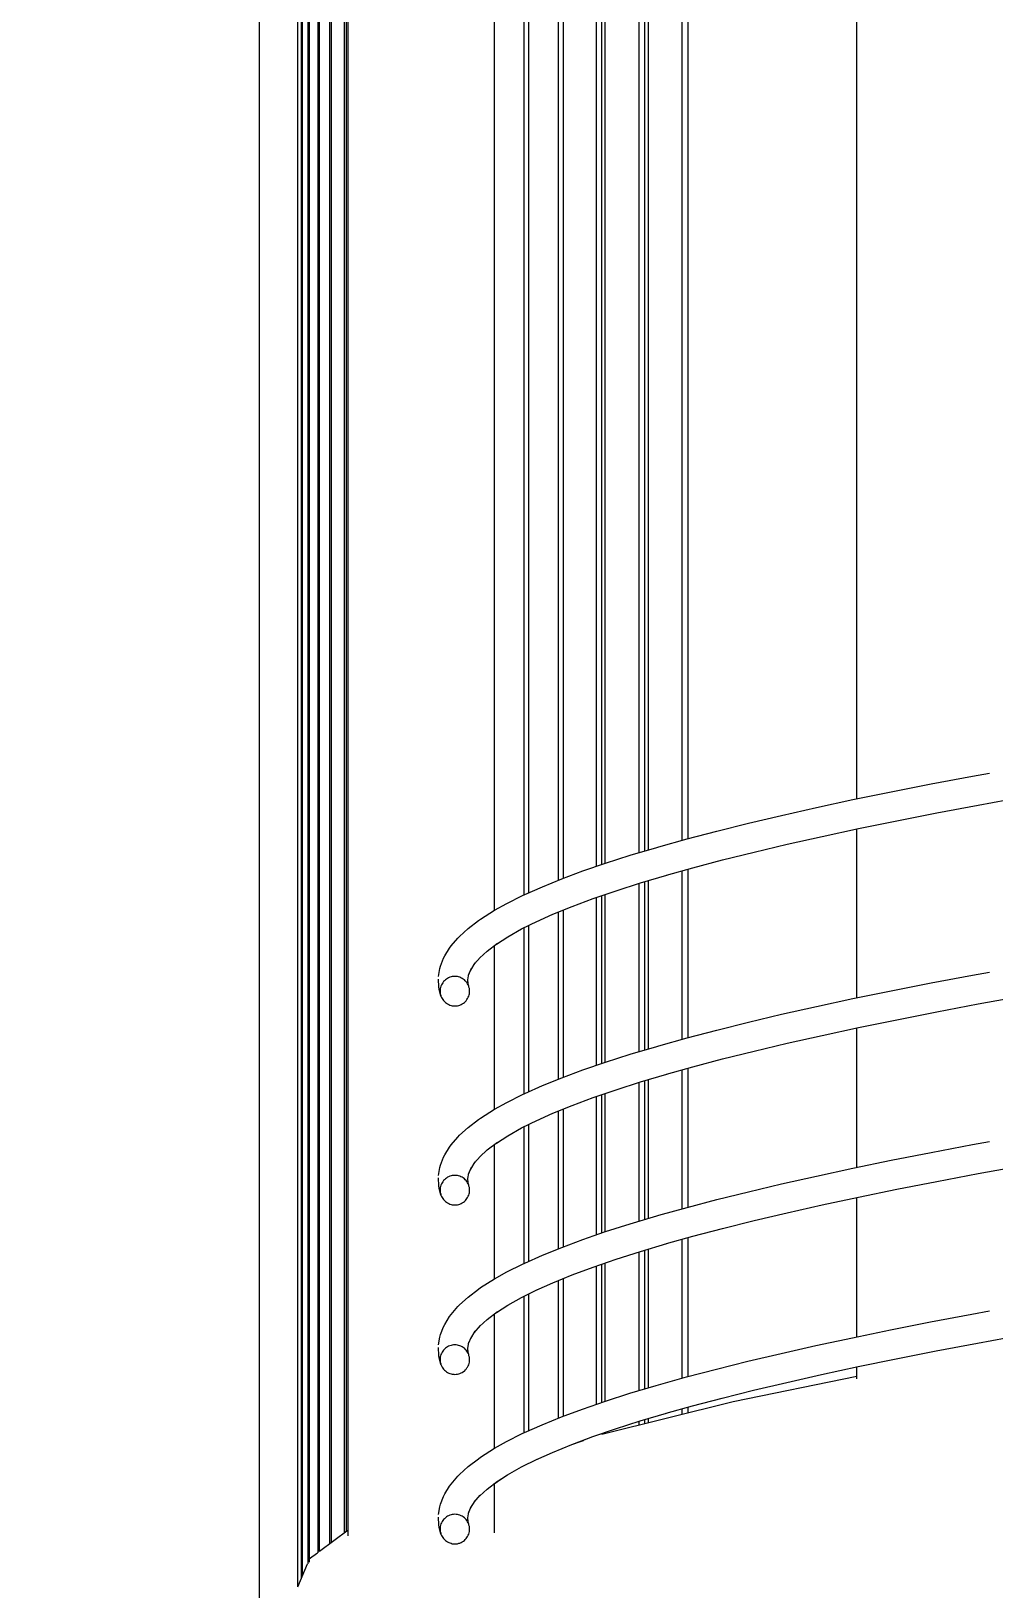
# Model space of a CAD drawing. Header units: metres. Extents: x 173 to 310, y -9 to 45.
# Drawn here: x 273.553 to 274.86, y -3.476 to -1.363 of the extents above; entities that cross this region are included whole.
import ezdxf

# ---------------------------------------------------------------- set-up
doc = ezdxf.new("R2010")
doc.units = ezdxf.units.M
doc.header["$MEASUREMENT"] = 0
doc.set_wipeout_variables(frame=1)
doc.linetypes.add('Wipeout_Contour', pattern=[1, 0, -1])
doc.layers.add('Dimensioning - General', color=7, linetype='Continuous')
doc.layers.add('Interior - Furniture', color=7, linetype='Continuous')
doc.layers.add('Interior - Furniture _Pen_No__1', color=7, linetype='Continuous', lineweight=13)
doc.layers.add('Interior - Stair & Railing_Pen_No__122', color=9, linetype='Continuous', lineweight=13)
doc.layers.add('RAMPA PROPUESTA 1 CERRAMIENTO_Pen_No__167', color=7, linetype='Continuous', lineweight=13, true_color=0x6a6a6a)
doc.layers.add('Structural - Bearing_Pen_No__167', color=7, linetype='Continuous', lineweight=13, true_color=0x6a6a6a)
doc.styles.add('GENERATED_STYLE_3', font='romand.shx')
doc.dimstyles.new('GENERATED_STYLE__11', dxfattribs={"dimtxt": 0.0925, "dimasz": 0.0475, "dimexe": 0.18, "dimexo": 0.119445, "dimgap": 0.09, "dimtad": 1, "dimzin": 0, "dimdsep": 46, "dimtxsty": 'GENERATED_STYLE_3', "dimblk": 'ARROWHEAD_2', "dimblk1": 'ARROWHEAD_2', "dimblk2": 'ARROWHEAD_2', "dimcen": 0.09, "dimclrd": 7, "dimclre": 7, "dimclrt": 256, "dimadec": 0, "dimazin": 0, "dimtfac": 1, "dimtdec": 4, "dimtmove": 0, "dimatfit": 3, "dimfxl": 1, "dimtolj": 1, "dimtzin": 0, "dimarcsym": 0})

# ---------------------------------------------------------------- blocks, each defined once
blk = doc.blocks.new('ARROWHEAD_2')
at = {"color": 0, "linetype": 'Continuous', "lineweight": 0}
for p, q in [((-0.378, -0.655), (0.378, 0.655)), ((0, 0), (-1, 0))]:
    blk.add_line(p, q, dxfattribs=at)
blk = doc.blocks.new('*D78')
at = {"layer": 'Defpoints', "color": 0, "linetype": 'Continuous', "transparency": 16777216}
for p in [(273.863, 5.0575), (272.3202, 5.0483), (273.9213, -4.693)]:
    blk.add_point(p, dxfattribs=at)
at = {"layer": 'Dimensioning - General', "color": 7, "linetype": 'Continuous', "lineweight": -2, "transparency": 16777216}
for p, q in [((273.7436, 5.0568), (272.1402, 5.0472)), ((272.3205, 5.0008), (272.348, 0.4062)), ((272.3782, -4.6547), (272.3507, -0.0601)), ((273.8018, -4.6937), (272.1985, -4.7033))]:
    blk.add_line(p, q, dxfattribs=at)
at = {"layer": 'Dimensioning - General', "color": 7, "linetype": 'Continuous', "lineweight": -2, "transparency": 16777216, "xscale": 0.0475, "yscale": 0.0475, "zscale": 0.0475}
for p, rotation in [((272.3202, 5.0483), 90.34247501281155), ((272.3785, -4.7022), 270.3424750128116)]:
    blk.add_blockref('ARROWHEAD_2', p, dxfattribs=dict(at, rotation=rotation))
at = {"layer": 'Dimensioning - General', "color": 251, "linetype": 'Continuous', "lineweight": 13, "true_color": 0x6a6a6a, "transparency": 16777216, "insert": (272.3493, 0.173), "char_height": 0.0925, "attachment_point": 5, "rotation": 90, "style": 'GENERATED_STYLE_3'}
blk.add_mtext('\\A1;9.75', dxfattribs=at)

msp = doc.modelspace()

# ---------------------------------------------------------------- linework, layer by layer
at = {"layer": 'Interior - Stair & Railing_Pen_No__122', "color": 9, "linetype": 'Continuous', "lineweight": 13}
for p, q in [((274.7206, -2.3947), (274.7747, -2.384)), ((274.7747, -2.384), (274.8309, -2.3734)), ((274.8309, -2.3734), (274.8539, -2.3692)), ((274.6192, -2.416), (274.6688, -2.4053)), ((274.6688, -2.4053), (274.7206, -2.3947)), ((274.8387, -2.4126), (274.8971, -2.402)), ((274.5268, -2.4373), (274.5718, -2.4266)), ((274.5718, -2.4266), (274.6192, -2.416)), ((274.7284, -2.4339), (274.7825, -2.4233)), ((274.7825, -2.4233), (274.8387, -2.4126)), ((274.4435, -2.4586), (274.484, -2.448)), ((274.484, -2.448), (274.5268, -2.4373)), ((274.6269, -2.4552), (274.6765, -2.4446)), ((274.6765, -2.4446), (274.7284, -2.4339)), ((274.3665, -2.4808), (274.4023, -2.4702)), ((274.4023, -2.4702), (274.4054, -2.4693)), ((274.4054, -2.4693), (274.4435, -2.4586)), ((274.5345, -2.4765), (274.5796, -2.4659)), ((274.5796, -2.4659), (274.6269, -2.4552)), ((274.302, -2.5021), (274.333, -2.4915)), ((274.333, -2.4915), (274.3665, -2.4808)), ((274.4513, -2.4978), (274.4917, -2.4872)), ((274.4917, -2.4872), (274.5345, -2.4765)), ((274.2471, -2.5234), (274.2734, -2.5128)), ((274.2734, -2.5128), (274.302, -2.5021)), ((274.3805, -2.5183), (274.4163, -2.5076)), ((274.4157, -2.5078), (274.4513, -2.4978)), ((274.1988, -2.5462), (274.2202, -2.5356)), ((274.2202, -2.5356), (274.2233, -2.5341)), ((274.2233, -2.5341), (274.2471, -2.5234)), ((274.3161, -2.5396), (274.3471, -2.5289)), ((274.3471, -2.5289), (274.3805, -2.5183)), ((274.1633, -2.5675), (274.1823, -2.5555)), ((274.1823, -2.5555), (274.1988, -2.5462)), ((274.2612, -2.5609), (274.2874, -2.5502)), ((274.2874, -2.5502), (274.3161, -2.5396)), ((274.1464, -2.5802), (274.1605, -2.5695)), ((274.1605, -2.5695), (274.1633, -2.5675)), ((274.219, -2.5807), (274.2404, -2.5701)), ((274.2387, -2.571), (274.2612, -2.5609)), ((274.1232, -2.6039), (274.1324, -2.5933)), ((274.1324, -2.5933), (274.1348, -2.5908)), ((274.1348, -2.5908), (274.1464, -2.5802)), ((274.1848, -2.6013), (274.2001, -2.5914)), ((274.2001, -2.5914), (274.219, -2.5807)), ((274.1088, -2.6312), (274.1131, -2.6206)), ((274.1131, -2.6206), (274.1145, -2.6174)), ((274.1145, -2.6174), (274.1212, -2.6068)), ((274.1212, -2.6068), (274.1232, -2.6039)), ((274.1546, -2.6287), (274.1631, -2.6189)), ((274.1622, -2.6199), (274.1723, -2.6107)), ((274.1723, -2.6107), (274.1864, -2.6)), ((274.1062, -2.6452), (274.1079, -2.6346)), ((274.1079, -2.6346), (274.1088, -2.6312)), ((274.146, -2.6499), (274.1473, -2.6415)), ((274.147, -2.6434), (274.1507, -2.6342)), ((274.1498, -2.6365), (274.1559, -2.6267)), ((274.8309, -2.6434), (274.8539, -2.6392)), ((274.1066, -2.6594), (274.1059, -2.6487)), ((274.1069, -2.6628), (274.1066, -2.6594)), ((274.1078, -2.6662), (274.1069, -2.6628)), ((274.1471, -2.6583), (274.1454, -2.6525)), ((274.1464, -2.6558), (274.1459, -2.6487)), ((274.7206, -2.6647), (274.7747, -2.654)), ((274.7747, -2.654), (274.8309, -2.6434)), ((274.1095, -2.672), (274.1078, -2.6662)), ((274.6192, -2.686), (274.6688, -2.6753)), ((274.6688, -2.6753), (274.7206, -2.6647)), ((274.7825, -2.6933), (274.8387, -2.6826)), ((274.8387, -2.6826), (274.8971, -2.672)), ((274.5268, -2.7073), (274.5718, -2.6966)), ((274.5718, -2.6966), (274.6192, -2.686)), ((274.6765, -2.7146), (274.7284, -2.7039)), ((274.7284, -2.7039), (274.7825, -2.6933)), ((274.4435, -2.7286), (274.484, -2.718)), ((274.484, -2.718), (274.5268, -2.7073)), ((274.5796, -2.7359), (274.6269, -2.7252)), ((274.6269, -2.7252), (274.6765, -2.7146)), ((274.3665, -2.7508), (274.4023, -2.7402)), ((274.4023, -2.7402), (274.4054, -2.7393)), ((274.4054, -2.7393), (274.4435, -2.7286)), ((274.4917, -2.7572), (274.5345, -2.7465)), ((274.5345, -2.7465), (274.5796, -2.7359)), ((274.302, -2.7721), (274.333, -2.7615)), ((274.333, -2.7615), (274.3665, -2.7508)), ((274.4157, -2.7778), (274.4513, -2.7678)), ((274.4513, -2.7678), (274.4917, -2.7572)), ((274.2471, -2.7934), (274.2734, -2.7828)), ((274.2734, -2.7828), (274.302, -2.7721)), ((274.3471, -2.7989), (274.3805, -2.7883)), ((274.3805, -2.7883), (274.4163, -2.7776)), ((274.1988, -2.8162), (274.2202, -2.8056)), ((274.2202, -2.8056), (274.2233, -2.8041)), ((274.2233, -2.8041), (274.2471, -2.7934)), ((274.2874, -2.8202), (274.3161, -2.8096)), ((274.3161, -2.8096), (274.3471, -2.7989)), ((274.1633, -2.8375), (274.1823, -2.8255)), ((274.1823, -2.8255), (274.1988, -2.8162)), ((274.2387, -2.841), (274.2612, -2.8309)), ((274.2612, -2.8309), (274.2874, -2.8202)), ((274.1348, -2.8608), (274.1464, -2.8502)), ((274.1464, -2.8502), (274.1605, -2.8395)), ((274.1605, -2.8395), (274.1633, -2.8375)), ((274.2001, -2.8614), (274.219, -2.8507)), ((274.219, -2.8507), (274.2404, -2.8401)), ((274.1212, -2.8768), (274.1232, -2.8739)), ((274.1232, -2.8739), (274.1324, -2.8633)), ((274.1324, -2.8633), (274.1348, -2.8608)), ((274.1723, -2.8807), (274.1864, -2.87)), ((274.1848, -2.8713), (274.2001, -2.8614)), ((274.7747, -2.884), (274.8309, -2.8734)), ((274.8309, -2.8734), (274.8539, -2.8692)), ((274.1088, -2.9012), (274.1131, -2.8906)), ((274.1131, -2.8906), (274.1145, -2.8874)), ((274.1145, -2.8874), (274.1212, -2.8768)), ((274.1546, -2.8987), (274.1631, -2.8889)), ((274.1622, -2.8899), (274.1723, -2.8807)), ((274.6688, -2.9053), (274.7206, -2.8947)), ((274.7206, -2.8947), (274.7747, -2.884)), ((274.1062, -2.9152), (274.1079, -2.9046)), ((274.1079, -2.9046), (274.1088, -2.9012)), ((274.146, -2.9199), (274.1473, -2.9115)), ((274.147, -2.9134), (274.1507, -2.9042)), ((274.1498, -2.9065), (274.1559, -2.8967)), ((274.5718, -2.9266), (274.6192, -2.916)), ((274.6192, -2.916), (274.6688, -2.9053)), ((274.7825, -2.9233), (274.8387, -2.9126)), ((274.8387, -2.9126), (274.8971, -2.902)), ((274.1066, -2.9294), (274.1059, -2.9187)), ((274.1069, -2.9328), (274.1066, -2.9294)), ((274.1078, -2.9362), (274.1069, -2.9328)), ((274.1095, -2.942), (274.1078, -2.9362)), ((274.1471, -2.9283), (274.1454, -2.9225)), ((274.1464, -2.9258), (274.1459, -2.9187)), ((274.484, -2.948), (274.5268, -2.9373)), ((274.5268, -2.9373), (274.5718, -2.9266)), ((274.6765, -2.9446), (274.7284, -2.9339)), ((274.7284, -2.9339), (274.7825, -2.9233)), ((274.4054, -2.9693), (274.4435, -2.9586)), ((274.4435, -2.9586), (274.484, -2.948)), ((274.5796, -2.9659), (274.6269, -2.9552)), ((274.6269, -2.9552), (274.6765, -2.9446)), ((274.3665, -2.9808), (274.4023, -2.9702)), ((274.4023, -2.9702), (274.4054, -2.9693)), ((274.4917, -2.9872), (274.5345, -2.9765)), ((274.5345, -2.9765), (274.5796, -2.9659)), ((274.302, -3.0021), (274.333, -2.9915)), ((274.333, -2.9915), (274.3665, -2.9808)), ((274.4157, -3.0078), (274.4513, -2.9978)), ((274.4513, -2.9978), (274.4917, -2.9872)), ((274.2471, -3.0234), (274.2734, -3.0128)), ((274.2734, -3.0128), (274.302, -3.0021)), ((274.3471, -3.0289), (274.3805, -3.0183)), ((274.3805, -3.0183), (274.4163, -3.0076)), ((274.1988, -3.0462), (274.2202, -3.0356)), ((274.2202, -3.0356), (274.2233, -3.0341)), ((274.2233, -3.0341), (274.2471, -3.0234)), ((274.2874, -3.0502), (274.3161, -3.0396)), ((274.3161, -3.0396), (274.3471, -3.0289)), ((274.1633, -3.0675), (274.1823, -3.0555)), ((274.1823, -3.0555), (274.1988, -3.0462)), ((274.2387, -3.071), (274.2612, -3.0609)), ((274.2612, -3.0609), (274.2874, -3.0502)), ((274.1348, -3.0908), (274.1464, -3.0802)), ((274.1464, -3.0802), (274.1605, -3.0695)), ((274.1605, -3.0695), (274.1633, -3.0675)), ((274.2001, -3.0914), (274.219, -3.0807)), ((274.219, -3.0807), (274.2404, -3.0701)), ((274.1145, -3.1174), (274.1212, -3.1068)), ((274.1212, -3.1068), (274.1232, -3.1039)), ((274.1232, -3.1039), (274.1324, -3.0933)), ((274.1324, -3.0933), (274.1348, -3.0908)), ((274.1723, -3.1107), (274.1864, -3.1)), ((274.1848, -3.1013), (274.2001, -3.0914)), ((274.7739, -3.1141), (274.8301, -3.1034)), ((274.8301, -3.1034), (274.8539, -3.0991)), ((274.1088, -3.1312), (274.1131, -3.1206)), ((274.1131, -3.1206), (274.1145, -3.1174)), ((274.1498, -3.1365), (274.1559, -3.1267)), ((274.1546, -3.1287), (274.1631, -3.1189)), ((274.1622, -3.1199), (274.1723, -3.1107)), ((274.668, -3.1354), (274.7198, -3.1248)), ((274.7198, -3.1248), (274.7739, -3.1141)), ((274.1066, -3.1594), (274.1059, -3.1487)), ((274.1062, -3.1452), (274.1079, -3.1346)), ((274.1079, -3.1346), (274.1088, -3.1312)), ((274.1464, -3.1558), (274.1459, -3.1487)), ((274.146, -3.1499), (274.1473, -3.1415)), ((274.147, -3.1434), (274.1507, -3.1342)), ((274.5711, -3.1567), (274.6185, -3.1461)), ((274.6185, -3.1461), (274.668, -3.1354)), ((274.7816, -3.1533), (274.8379, -3.1427)), ((274.8379, -3.1427), (274.8962, -3.132)), ((274.1069, -3.1628), (274.1066, -3.1594)), ((274.1078, -3.1662), (274.1069, -3.1628)), ((274.1095, -3.172), (274.1078, -3.1662)), ((274.1471, -3.1583), (274.1454, -3.1525)), ((274.4049, -3.1993), (274.443, -3.1887)), ((274.443, -3.1887), (274.4834, -3.178)), ((274.366, -3.2109), (274.4017, -3.2002)), ((274.4017, -3.2002), (274.4049, -3.1993)), ((274.223, -3.2642), (274.2468, -3.2535)), ((274.2468, -3.2535), (274.273, -3.2429)), ((274.1347, -3.3209), (274.1462, -3.3103)), ((274.1462, -3.3103), (274.1603, -3.2996)), ((274.1603, -3.2996), (274.1631, -3.2976)), ((274.1145, -3.3475), (274.1211, -3.3369)), ((274.1211, -3.3369), (274.1231, -3.334)), ((274.1231, -3.334), (274.1322, -3.3234)), ((274.1322, -3.3234), (274.1347, -3.3209)), ((274.1088, -3.3613), (274.113, -3.3507)), ((274.113, -3.3507), (274.1145, -3.3475)), ((274.1497, -3.3665), (274.1558, -3.3568)), ((274.1546, -3.3588), (274.1629, -3.349)), ((274.1062, -3.3753), (274.1079, -3.3647)), ((274.1079, -3.3647), (274.1088, -3.3613)), ((274.147, -3.3734), (274.1506, -3.3643))]:
    msp.add_line(p, q, dxfattribs=at)
at = {"layer": 'Interior - Stair & Railing_Pen_No__122', "color": 9, "linetype": 'Continuous', "lineweight": 13, "flags": 128}
for points in [[(274.1083, -2.6651), (274.1085, -2.667), (274.1086, -2.6686), (274.1091, -2.6705), (274.1095, -2.672), (274.1103, -2.6737), (274.111, -2.6752), (274.1121, -2.6767), (274.113, -2.678), (274.1144, -2.6794), (274.1155, -2.6805), (274.117, -2.6816), (274.1183, -2.6825), (274.1201, -2.6834), (274.1215, -2.684), (274.1234, -2.6845), (274.1248, -2.6849), (274.1268, -2.6851), (274.1283, -2.6852), (274.1303, -2.6851), (274.1318, -2.685), (274.1337, -2.6845), (274.1352, -2.6841), (274.1369, -2.6832), (274.1383, -2.6826), (274.1399, -2.6815), (274.1412, -2.6806), (274.1426, -2.6792), (274.1436, -2.6781), (274.1448, -2.6765), (274.1456, -2.6753), (274.1465, -2.6735), (274.1471, -2.6721), (274.1476, -2.6702), (274.148, -2.6687), (274.1482, -2.6668), (274.1483, -2.6652), (274.1482, -2.6633), (274.148, -2.6617), (274.1475, -2.6599), (274.1471, -2.6583), (274.1463, -2.6566), (274.1456, -2.6552), (274.1446, -2.6536), (274.1436, -2.6523), (274.1423, -2.651), (274.1412, -2.6498), (274.1397, -2.6487), (274.1383, -2.6478), (274.1366, -2.647), (274.1352, -2.6463), (274.1334, -2.6458), (274.1318, -2.6454), (274.13, -2.6452), (274.1283, -2.6451), (274.1265, -2.6452), (274.1248, -2.6454), (274.1231, -2.6459), (274.1215, -2.6463), (274.1198, -2.6471), (274.1183, -2.6478), (274.1168, -2.6488), (274.1155, -2.6498), (274.1141, -2.6511), (274.113, -2.6522), (274.1119, -2.6538), (274.111, -2.6551), (274.1102, -2.6568), (274.1095, -2.6583), (274.109, -2.6601), (274.1086, -2.6616), (274.1085, -2.6635)], [(274.1083, -2.9351), (274.1085, -2.937), (274.1086, -2.9386), (274.1091, -2.9405), (274.1095, -2.942), (274.1103, -2.9437), (274.111, -2.9452), (274.1121, -2.9467), (274.113, -2.948), (274.1144, -2.9494), (274.1155, -2.9505), (274.117, -2.9516), (274.1183, -2.9525), (274.1201, -2.9534), (274.1215, -2.954), (274.1234, -2.9545), (274.1248, -2.9549), (274.1268, -2.9551), (274.1283, -2.9552), (274.1303, -2.9551), (274.1318, -2.955), (274.1337, -2.9545), (274.1352, -2.9541), (274.1369, -2.9532), (274.1383, -2.9526), (274.1399, -2.9515), (274.1412, -2.9506), (274.1426, -2.9492), (274.1436, -2.9481), (274.1448, -2.9465), (274.1456, -2.9453), (274.1465, -2.9435), (274.1471, -2.9421), (274.1476, -2.9402), (274.148, -2.9387), (274.1482, -2.9368), (274.1483, -2.9352), (274.1482, -2.9333), (274.148, -2.9317), (274.1475, -2.9299), (274.1471, -2.9283), (274.1463, -2.9266), (274.1456, -2.9252), (274.1446, -2.9236), (274.1436, -2.9223), (274.1423, -2.921), (274.1412, -2.9198), (274.1397, -2.9187), (274.1383, -2.9178), (274.1366, -2.917), (274.1352, -2.9163), (274.1334, -2.9158), (274.1318, -2.9154), (274.13, -2.9152), (274.1283, -2.9151), (274.1265, -2.9152), (274.1248, -2.9154), (274.1231, -2.9159), (274.1215, -2.9163), (274.1198, -2.9171), (274.1183, -2.9178), (274.1168, -2.9188), (274.1155, -2.9198), (274.1141, -2.9211), (274.113, -2.9222), (274.1119, -2.9238), (274.111, -2.9251), (274.1102, -2.9268), (274.1095, -2.9283), (274.109, -2.9301), (274.1086, -2.9316), (274.1085, -2.9335)], [(274.1083, -3.1651), (274.1085, -3.167), (274.1086, -3.1686), (274.1091, -3.1705), (274.1095, -3.172), (274.1103, -3.1737), (274.111, -3.1752), (274.1121, -3.1767), (274.113, -3.178), (274.1144, -3.1794), (274.1155, -3.1805), (274.117, -3.1816), (274.1183, -3.1825), (274.1201, -3.1834), (274.1215, -3.184), (274.1234, -3.1845), (274.1248, -3.1849), (274.1268, -3.1851), (274.1283, -3.1852), (274.1303, -3.1851), (274.1318, -3.185), (274.1337, -3.1845), (274.1352, -3.1841), (274.1369, -3.1832), (274.1383, -3.1826), (274.1399, -3.1815), (274.1412, -3.1806), (274.1426, -3.1792), (274.1436, -3.1781), (274.1448, -3.1765), (274.1456, -3.1753), (274.1465, -3.1735), (274.1471, -3.1721), (274.1476, -3.1702), (274.148, -3.1687), (274.1482, -3.1668), (274.1483, -3.1652), (274.1482, -3.1633), (274.148, -3.1617), (274.1475, -3.1599), (274.1471, -3.1583), (274.1463, -3.1566), (274.1456, -3.1552), (274.1446, -3.1536), (274.1436, -3.1523), (274.1423, -3.151), (274.1412, -3.1498), (274.1397, -3.1487), (274.1383, -3.1478), (274.1366, -3.147), (274.1352, -3.1463), (274.1334, -3.1458), (274.1318, -3.1454), (274.13, -3.1452), (274.1283, -3.1451), (274.1265, -3.1452), (274.1248, -3.1454), (274.1231, -3.1459), (274.1215, -3.1463), (274.1198, -3.1471), (274.1183, -3.1478), (274.1168, -3.1488), (274.1155, -3.1498), (274.1141, -3.1511), (274.113, -3.1522), (274.1119, -3.1538), (274.111, -3.1551), (274.1102, -3.1568), (274.1095, -3.1583), (274.109, -3.1601), (274.1086, -3.1616), (274.1085, -3.1635)]]:
    msp.add_lwpolyline(points, close=True, dxfattribs=at)
at = {"layer": 'RAMPA PROPUESTA 1 CERRAMIENTO_Pen_No__167', "color": 251, "linetype": 'Continuous', "lineweight": 13, "true_color": 0x6a6a6a}
for p, q in [((273.863, -4.714), (273.863, 5.0575)), ((273.863, -4.714), (273.863, 4.1061)), ((274.2222, -2.5346), (274.2222, -0.4712)), ((274.2286, -2.5317), (274.2286, -0.4712)), ((274.2691, -2.5145), (274.2691, -0.4713)), ((274.2759, -2.5119), (274.2759, -0.4713)), ((274.3204, -2.4958), (274.3204, -0.4713)), ((274.3277, -2.4933), (274.3277, -0.4713)), ((274.3325, -2.4917), (274.3325, -0.4713)), ((274.3786, -2.4772), (274.3786, -0.4713)), ((274.3864, -2.4749), (274.3864, -0.4713)), ((274.3914, -2.4734), (274.3914, -0.4713)), ((274.4371, -2.4604), (274.4371, -0.4714)), ((274.4452, -2.4582), (274.4452, -0.4714)), ((274.3914, -2.7434), (274.3914, -2.515)), ((274.4371, -2.7304), (274.4371, -2.5018)), ((274.4452, -2.7282), (274.4452, -2.4995)), ((274.3277, -2.7633), (274.3277, -2.5356)), ((274.3325, -2.7617), (274.3325, -2.5339)), ((274.3786, -2.7472), (274.3786, -2.5189)), ((274.3864, -2.7449), (274.3864, -2.5165)), ((274.2759, -2.7819), (274.2759, -2.5549)), ((274.3204, -2.7658), (274.3204, -2.5381)), ((274.2286, -2.8017), (274.2286, -2.576)), ((274.2691, -2.7845), (274.2691, -2.5577)), ((274.2222, -2.8046), (274.2222, -2.5791)), ((274.3786, -2.9772), (274.3786, -2.7889)), ((274.3864, -2.9749), (274.3864, -2.7865)), ((274.3914, -2.9734), (274.3914, -2.785)), ((274.4371, -2.9604), (274.4371, -2.7718)), ((274.4452, -2.9582), (274.4452, -2.7695)), ((274.3204, -2.9958), (274.3204, -2.8081)), ((274.3277, -2.9933), (274.3277, -2.8056)), ((274.3325, -2.9917), (274.3325, -2.8039)), ((274.2691, -3.0145), (274.2691, -2.8277)), ((274.2759, -3.0119), (274.2759, -2.8249)), ((274.2222, -3.0346), (274.2222, -2.8491)), ((274.2286, -3.0317), (274.2286, -2.846)), ((274.4452, -3.1881), (274.4452, -2.9995)), ((274.3786, -3.2071), (274.3786, -3.0189)), ((274.3864, -3.2048), (274.3864, -3.0165)), ((274.3914, -3.2033), (274.3914, -3.015)), ((274.4371, -3.1903), (274.4371, -3.0018)), ((274.2691, -3.2444), (274.2691, -3.0577)), ((274.2759, -3.2418), (274.2759, -3.0549)), ((274.2222, -3.2645), (274.2222, -3.0791)), ((274.2286, -3.2617), (274.2286, -3.076))]:
    msp.add_line(p, q, dxfattribs=at)
at = {"layer": 'Structural - Bearing_Pen_No__167', "color": 251, "linetype": 'Continuous', "lineweight": 13, "true_color": 0x6a6a6a}
for p, q in [((274.1823, -2.556), (274.1823, -0.4712)), ((274.6742, -2.4042), (274.6742, -0.4715)), ((274.6742, -2.6742), (274.6742, -2.4451)), ((274.1823, -2.826), (274.1823, -2.6031)), ((274.6742, -2.9042), (274.6742, -2.7151)), ((274.1823, -3.056), (274.1823, -2.8731)), ((274.6742, -3.1342), (274.6742, -2.9451))]:
    msp.add_line(p, q, dxfattribs=at)

# ---------------------------------------------------------------- wipeouts: each hides what was drawn before it
at = {"color": 254, "linetype": 'Wipeout_Contour', "lineweight": 0, "ltscale": 283.063417}
msp.add_wipeout([(273.9151, -3.4734), (273.9151, -3.4884), (275.6105, -3.4884), (273.9311, -3.4351), (273.9309, -3.4355), (273.9309, -3.4402), (273.9294, -3.4422), (273.9281, -3.4422)], dxfattribs=at).dxf.layer = 'Interior - Furniture'

# ---------------------------------------------------------------- next in the draw order: linework, layer by layer
at = {"layer": 'RAMPA PROPUESTA 1 CERRAMIENTO_Pen_No__167', "color": 251, "linetype": 'Continuous', "lineweight": 13, "true_color": 0x6a6a6a}
for p, q in [((273.9152, -3.4731), (273.9152, -0.4703)), ((273.9203, -3.4609), (273.9203, -0.471))]:
    msp.add_line(p, q, dxfattribs=at)

# ---------------------------------------------------------------- next in the draw order: wipeouts: each hides what was drawn before it
at = {"color": 254, "linetype": 'Wipeout_Contour', "lineweight": 0, "ltscale": 143.071115}
msp.add_wipeout([(275.6134, -3.4351), (273.9311, -3.4351), (275.6105, -3.4884), (275.6134, -3.479)], dxfattribs=at).dxf.layer = 'Interior - Furniture'

# ---------------------------------------------------------------- next in the draw order: wipeouts: each hides what was drawn before it
at = {"color": 254, "linetype": 'Wipeout_Contour', "lineweight": 0, "ltscale": 1383.207053}
msp.add_wipeout([(273.9417, -3.4272), (273.9311, -3.4351), (275.6134, -3.4351), (275.6134, -3.4347), (274.1823, -3.3877), (274.1823, -3.4002), (274.182, -3.4028), (274.175, -3.4053), (274.1616, -3.4076), (274.1429, -3.4095), (274.1421, -3.4096), (274.1412, -3.4105), (274.1399, -3.4114), (274.1383, -3.4125), (274.1369, -3.4132), (274.1352, -3.414), (274.1336, -3.4144), (274.1318, -3.4149), (274.1302, -3.415), (274.1283, -3.4152), (274.1267, -3.415), (274.1248, -3.4149), (274.1233, -3.4144), (274.1215, -3.4139), (274.12, -3.4133), (274.1183, -3.4125), (274.117, -3.4115), (274.1164, -3.4111), (274.0949, -3.4118), (274.0688, -3.412), (274.0436, -3.4115), (274.0212, -3.4104), (274.003, -3.4087), (273.9902, -3.4066), (273.9837, -3.4042), (273.9837, -3.396), (273.9447, -3.425), (273.9447, -3.4253), (273.9427, -3.4272)], dxfattribs=at).dxf.layer = 'Interior - Furniture'

# ---------------------------------------------------------------- next in the draw order: linework, layer by layer
at = {"layer": 'Interior - Furniture _Pen_No__1', "color": 7, "linetype": 'Continuous', "lineweight": 13}
for p, q in [((273.9447, -3.425), (273.9837, -3.396)), ((273.9151, -3.4734), (273.9281, -3.4422)), ((273.9309, -3.4355), (273.9311, -3.4351)), ((273.9311, -3.4351), (273.9417, -3.4272))]:
    msp.add_line(p, q, dxfattribs=at)
at = {"layer": 'Interior - Stair & Railing_Pen_No__122', "color": 9, "linetype": 'Continuous', "lineweight": 13}
for p, q in [((274.1066, -3.3894), (274.1059, -3.3788)), ((274.1464, -3.3857), (274.1459, -3.3788)), ((274.146, -3.3799), (274.1473, -3.3716)), ((274.1069, -3.3929), (274.1066, -3.3894)), ((274.1078, -3.3963), (274.1069, -3.3929)), ((274.1095, -3.4019), (274.1078, -3.3963)), ((274.1471, -3.3883), (274.1454, -3.3826))]:
    msp.add_line(p, q, dxfattribs=at)
at = {"layer": 'Interior - Stair & Railing_Pen_No__122', "color": 9, "linetype": 'Continuous', "lineweight": 13, "flags": 128}
msp.add_lwpolyline([(274.1083, -3.395), (274.1085, -3.3969), (274.1086, -3.3985), (274.1091, -3.4003), (274.1095, -3.4019), (274.1103, -3.4036), (274.111, -3.4051), (274.1121, -3.4066), (274.113, -3.408), (274.1143, -3.4093), (274.1155, -3.4104), (274.117, -3.4115), (274.1183, -3.4125), (274.12, -3.4133), (274.1215, -3.4139), (274.1233, -3.4144), (274.1248, -3.4149), (274.1267, -3.415), (274.1283, -3.4152), (274.1302, -3.415), (274.1318, -3.4149), (274.1336, -3.4144), (274.1352, -3.414), (274.1369, -3.4132), (274.1383, -3.4125), (274.1399, -3.4114), (274.1412, -3.4105), (274.1425, -3.4092), (274.1436, -3.408), (274.1447, -3.4065), (274.1456, -3.4052), (274.1464, -3.4035), (274.1471, -3.402), (274.1476, -3.4002), (274.148, -3.3986), (274.1482, -3.3968), (274.1483, -3.3951), (274.1482, -3.3933), (274.148, -3.3917), (274.1475, -3.3899), (274.1471, -3.3883), (274.1463, -3.3866), (274.1456, -3.3851), (274.1446, -3.3836), (274.1436, -3.3822), (274.1424, -3.3809), (274.1412, -3.3797), (274.1397, -3.3787), (274.1383, -3.3777), (274.1367, -3.377), (274.1352, -3.3762), (274.1334, -3.3758), (274.1318, -3.3753), (274.13, -3.3752), (274.1283, -3.375), (274.1265, -3.3752), (274.1248, -3.3753), (274.1231, -3.3758), (274.1215, -3.3762), (274.1199, -3.377), (274.1183, -3.3777), (274.1168, -3.3787), (274.1155, -3.3797), (274.1142, -3.381), (274.113, -3.3821), (274.112, -3.3836), (274.111, -3.385), (274.1102, -3.3867), (274.1095, -3.3882), (274.109, -3.3899), (274.1086, -3.3916), (274.1085, -3.3934)], close=True, dxfattribs=at)
at = {"layer": 'RAMPA PROPUESTA 1 CERRAMIENTO_Pen_No__167', "color": 251, "linetype": 'Continuous', "lineweight": 13, "true_color": 0x6a6a6a}
for p, q in [((273.9213, -3.4586), (273.9213, -0.471)), ((273.9294, -3.4422), (273.9294, -0.471)), ((273.9309, -3.4402), (273.9309, -0.471)), ((273.9427, -3.4272), (273.9427, -0.471)), ((273.9447, -3.4253), (273.9447, -0.471)), ((273.9586, -3.4147), (273.9586, -0.4711)), ((273.961, -3.4129), (273.961, -0.4711)), ((273.9783, -3.4), (273.9783, -0.4711)), ((273.9813, -3.3978), (273.9813, -0.4711))]:
    msp.add_line(p, q, dxfattribs=at)
at = {"layer": 'Structural - Bearing_Pen_No__167', "color": 251, "linetype": 'Continuous', "lineweight": 13, "true_color": 0x6a6a6a}
msp.add_line((273.9837, -3.4042), (273.9837, -0.4711), dxfattribs=at)

# ---------------------------------------------------------------- next in the draw order: dimensions: what is measured, and where the dimension line sits
at = {"layer": 'Dimensioning - General', "color": 7, "linetype": 'Continuous', "lineweight": 13}
dim = msp.add_aligned_dim(p1=(273.9213, -4.693), p2=(273.863, 5.0575), distance=1.5428, dimstyle='GENERATED_STYLE__11', dxfattribs=at)
dim.commit()
dim.dimension.update_dxf_attribs({"geometry": '*D78', "text_midpoint": (272.3493, 0.173), "text_rotation": 90})

# ---------------------------------------------------------------- next in the draw order: wipeouts: each hides what was drawn before it
at = {"color": 254, "linetype": 'Wipeout_Contour', "lineweight": 0, "ltscale": 142.305183}
msp.add_wipeout([(275.6134, -3.3818), (274.1823, -3.3818), (274.1823, -3.3877), (275.6134, -3.4347)], dxfattribs=at).dxf.layer = 'Interior - Furniture'

# ---------------------------------------------------------------- next in the draw order: wipeouts: each hides what was drawn before it
at = {"color": 254, "linetype": 'Wipeout_Contour', "lineweight": 0, "ltscale": 213.828159}
msp.add_wipeout([(274.1823, -3.333), (274.1823, -3.3818), (275.6134, -3.3818), (275.6134, -3.3796), (274.1855, -3.3307), (274.1846, -3.3313)], dxfattribs=at).dxf.layer = 'Interior - Furniture'

# ---------------------------------------------------------------- next in the draw order: linework, layer by layer
at = {"layer": 'Interior - Stair & Railing_Pen_No__122', "color": 9, "linetype": 'Continuous', "lineweight": 13}
msp.add_line((274.1621, -3.35), (274.1721, -3.3408), dxfattribs=at)

# ---------------------------------------------------------------- next in the draw order: wipeouts: each hides what was drawn before it
at = {"color": 254, "linetype": 'Wipeout_Contour', "lineweight": 0, "ltscale": 142.124895}
msp.add_wipeout([(274.1855, -3.3307), (275.6134, -3.3796), (275.6134, -3.3286), (274.1888, -3.3286)], dxfattribs=at).dxf.layer = 'Interior - Furniture'

# ---------------------------------------------------------------- next in the draw order: wipeouts: each hides what was drawn before it
at = {"color": 254, "linetype": 'Wipeout_Contour', "lineweight": 0, "ltscale": 320.714631}
msp.add_wipeout([(274.1888, -3.3286), (275.6134, -3.3286), (275.6134, -3.3231), (274.2997, -3.2756), (274.287, -3.2803), (274.2608, -3.291), (274.2384, -3.301), (274.2187, -3.3108), (274.1998, -3.3215)], dxfattribs=at).dxf.layer = 'Interior - Furniture'

# ---------------------------------------------------------------- next in the draw order: linework, layer by layer
at = {"layer": 'Interior - Stair & Railing_Pen_No__122', "color": 9, "linetype": 'Continuous', "lineweight": 13}
for p, q in [((274.1985, -3.2763), (274.2199, -3.2656)), ((274.2199, -3.2656), (274.223, -3.2642)), ((274.1631, -3.2976), (274.1823, -3.2854)), ((274.1823, -3.2854), (274.1985, -3.2763)), ((274.2384, -3.301), (274.2608, -3.291)), ((274.2608, -3.291), (274.287, -3.2803)), ((274.1998, -3.3215), (274.2187, -3.3108)), ((274.2187, -3.3108), (274.2401, -3.3001)), ((274.1721, -3.3408), (274.1861, -3.3301)), ((274.1846, -3.3313), (274.1998, -3.3215))]:
    msp.add_line(p, q, dxfattribs=at)
at = {"layer": 'Structural - Bearing_Pen_No__167', "color": 251, "linetype": 'Continuous', "lineweight": 13, "true_color": 0x6a6a6a}
for p, q in [((274.1823, -3.2859), (274.1823, -3.1031)), ((274.1823, -3.4002), (274.1823, -3.333))]:
    msp.add_line(p, q, dxfattribs=at)

# ---------------------------------------------------------------- next in the draw order: wipeouts: each hides what was drawn before it
at = {"color": 254, "linetype": 'Wipeout_Contour', "lineweight": 0, "ltscale": 1389.268389}
msp.add_wipeout([(274.3005, -3.2753), (274.2997, -3.2756), (275.6134, -3.3231), (275.6134, -3.2753), (275.5673, -3.2753), (275.5671, -3.2778), (275.5668, -3.2787), (275.5662, -3.2812), (275.5658, -3.282), (275.5647, -3.2844), (275.5642, -3.2851), (275.5627, -3.2872), (275.5621, -3.2879), (275.5602, -3.2897), (275.5595, -3.2902), (275.5574, -3.2917), (275.5566, -3.2921), (275.5542, -3.2932), (275.5534, -3.2934), (275.5508, -3.2941), (275.55, -3.2942), (275.5474, -3.2944), (275.5465, -3.2943), (275.5439, -3.294), (275.543, -3.2938), (275.5405, -3.2931), (275.5397, -3.2927), (275.5374, -3.2916), (275.5366, -3.2911), (275.5345, -3.2896), (275.5338, -3.2889), (275.532, -3.2871), (275.5315, -3.2863), (275.53, -3.2842), (275.5296, -3.2833), (275.5286, -3.281), (275.5283, -3.2801), (275.5277, -3.2776), (275.5272, -3.2753)], dxfattribs=at).dxf.layer = 'Interior - Furniture'

# ---------------------------------------------------------------- next in the draw order: wipeouts: each hides what was drawn before it
at = {"color": 254, "linetype": 'Wipeout_Contour', "lineweight": 0, "ltscale": 429.669471}
msp.add_wipeout([(274.3005, -3.2753), (275.5272, -3.2753), (275.5254, -3.2674), (275.5251, -3.2639), (275.525, -3.2614), (274.5061, -3.222), (274.3277, -3.2663), (274.3277, -3.2664), (274.3204, -3.2683), (274.3195, -3.2683), (274.3194, -3.2684), (274.3156, -3.2696)], dxfattribs=at).dxf.layer = 'Interior - Furniture'

# ---------------------------------------------------------------- next in the draw order: linework, layer by layer
at = {"layer": 'Interior - Furniture _Pen_No__1', "color": 7, "linetype": 'Continuous', "lineweight": 13}
msp.add_line((274.3194, -3.2684), (274.3195, -3.2683), dxfattribs=at)
at = {"layer": 'Interior - Stair & Railing_Pen_No__122', "color": 9, "linetype": 'Continuous', "lineweight": 13}
for p, q in [((274.3326, -3.2216), (274.366, -3.2109)), ((274.273, -3.2429), (274.3016, -3.2322)), ((274.3016, -3.2322), (274.3326, -3.2216)), ((274.4152, -3.2378), (274.4507, -3.2279)), ((274.4507, -3.2279), (274.4911, -3.2173)), ((274.3466, -3.259), (274.38, -3.2483)), ((274.38, -3.2483), (274.4157, -3.2377)), ((274.287, -3.2803), (274.3156, -3.2696)), ((274.3156, -3.2696), (274.3466, -3.259))]:
    msp.add_line(p, q, dxfattribs=at)
at = {"layer": 'RAMPA PROPUESTA 1 CERRAMIENTO_Pen_No__167', "color": 251, "linetype": 'Continuous', "lineweight": 13, "true_color": 0x6a6a6a}
for p, q in [((274.3204, -3.2257), (274.3204, -3.0381)), ((274.3277, -3.2232), (274.3277, -3.0356)), ((274.3325, -3.2216), (274.3325, -3.0339)), ((274.4371, -3.2392), (274.4371, -3.2317)), ((274.4452, -3.2371), (274.4452, -3.2294)), ((274.3786, -3.2537), (274.3786, -3.2488)), ((274.3864, -3.2517), (274.3864, -3.2464)), ((274.3914, -3.2505), (274.3914, -3.2449)), ((274.3204, -3.2683), (274.3204, -3.268)), ((274.3277, -3.2664), (274.3277, -3.2655)), ((274.3325, -3.2651), (274.3325, -3.2639))]:
    msp.add_line(p, q, dxfattribs=at)

# ---------------------------------------------------------------- next in the draw order: wipeouts: each hides what was drawn before it
at = {"color": 254, "linetype": 'Wipeout_Contour', "lineweight": 0, "ltscale": 249.484221}
msp.add_wipeout([(275.5295, -3.222), (274.5061, -3.222), (275.525, -3.2614), (275.5244, -3.2498), (275.5247, -3.2463), (275.5265, -3.2321), (275.5274, -3.2288)], dxfattribs=at).dxf.layer = 'Interior - Furniture'

# ---------------------------------------------------------------- next in the draw order: wipeouts: each hides what was drawn before it
at = {"color": 254, "linetype": 'Wipeout_Contour', "lineweight": 0, "ltscale": 713.171352}
msp.add_wipeout([(274.5061, -3.222), (275.5295, -3.222), (275.5317, -3.2146), (275.5331, -3.2115), (275.5381, -3.2011), (274.8741, -3.1733), (274.8741, -3.1827), (274.8711, -3.1851), (274.8615, -3.1876), (274.8459, -3.1901), (274.8254, -3.1924), (274.8014, -3.1943), (274.7756, -3.1958), (274.7496, -3.1966), (274.7254, -3.1968), (274.7044, -3.1963), (274.6883, -3.1952), (274.6779, -3.1935), (274.6742, -3.1914), (274.6742, -3.1875)], dxfattribs=at).dxf.layer = 'Interior - Furniture'

# ---------------------------------------------------------------- next in the draw order: linework, layer by layer
at = {"layer": 'Interior - Furniture _Pen_No__1', "color": 7, "linetype": 'Continuous', "lineweight": 13}
for p, q in [((274.5061, -3.222), (274.6742, -3.1875)), ((274.3277, -3.2663), (274.5061, -3.222))]:
    msp.add_line(p, q, dxfattribs=at)
at = {"layer": 'Interior - Stair & Railing_Pen_No__122', "color": 9, "linetype": 'Continuous', "lineweight": 13}
for p, q in [((274.4834, -3.178), (274.5261, -3.1674)), ((274.5261, -3.1674), (274.5711, -3.1567)), ((274.6758, -3.1747), (274.7276, -3.164)), ((274.7276, -3.164), (274.7816, -3.1533)), ((274.5789, -3.196), (274.6262, -3.1853)), ((274.6262, -3.1853), (274.6758, -3.1747)), ((274.4911, -3.2173), (274.5339, -3.2066)), ((274.5339, -3.2066), (274.5789, -3.196))]:
    msp.add_line(p, q, dxfattribs=at)
at = {"layer": 'Structural - Bearing_Pen_No__167', "color": 251, "linetype": 'Continuous', "lineweight": 13, "true_color": 0x6a6a6a}
msp.add_line((274.6742, -3.1914), (274.6742, -3.175), dxfattribs=at)

doc.saveas('drawing.dxf')
